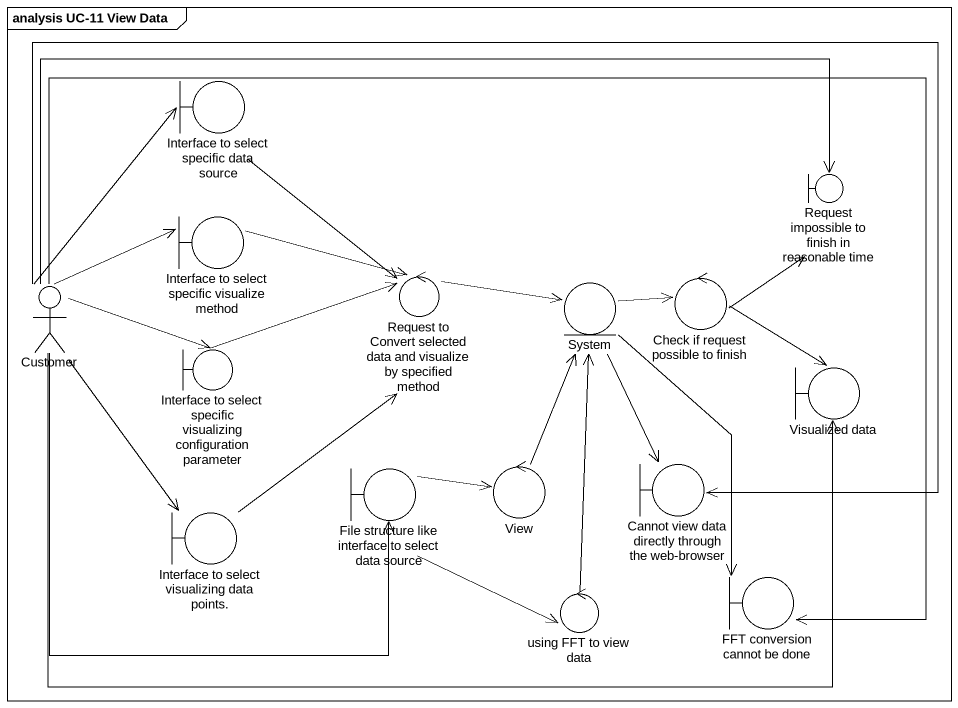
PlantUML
@startuml
mainframe analysis UC-11 View Data
boundary "Interface to select specific data source" as Interface_to_select
boundary "Request impossible to finish in reasonable time" as Request_impossible_to
boundary "Interface to select specific visualize method" as Interface_to_select_2
actor Customer
control "Request to Convert selected data and visualize by specified method" as Request_to_Convert_selected
entity System
control "Check if request possible to finish" as Check_if_request_possible
boundary "Interface to select specific visualizing configuration parameter" as Interface_to_select_3
boundary "Visualized data" as Visualized_data
boundary "File structure like interface to select data source" as File_structure_like
control View
boundary "Cannot view data directly through the web-browser" as Cannot_view_data_directly
boundary "Interface to select visualizing data points." as Interface_to_select_4
boundary "FFT conversion cannot be done" as FFT_conversion_cannot_be
control "using FFT to view data" as using_FFT_to_view_data
Interface_to_select --> Request_to_Convert_selected
Interface_to_select_2 -right-> Request_to_Convert_selected
Customer -up-> Interface_to_select
Customer -right-> Request_impossible_to
Customer -right-> Interface_to_select_2
Customer -right-> Interface_to_select_3
Customer -right-> Visualized_data
Customer -right-> File_structure_like
Customer -right-> Cannot_view_data_directly
Customer --> Interface_to_select_4
Customer -right-> FFT_conversion_cannot_be
Request_to_Convert_selected -right-> System
System -right-> Check_if_request_possible
System --> Cannot_view_data_directly
System --> FFT_conversion_cannot_be
Check_if_request_possible -up-> Request_impossible_to
Check_if_request_possible --> Visualized_data
Interface_to_select_3 -right-> Request_to_Convert_selected
File_structure_like -right-> View
File_structure_like -right-> using_FFT_to_view_data
View -up-> System
Interface_to_select_4 -up-> Request_to_Convert_selected
using_FFT_to_view_data -up-> System
@enduml
